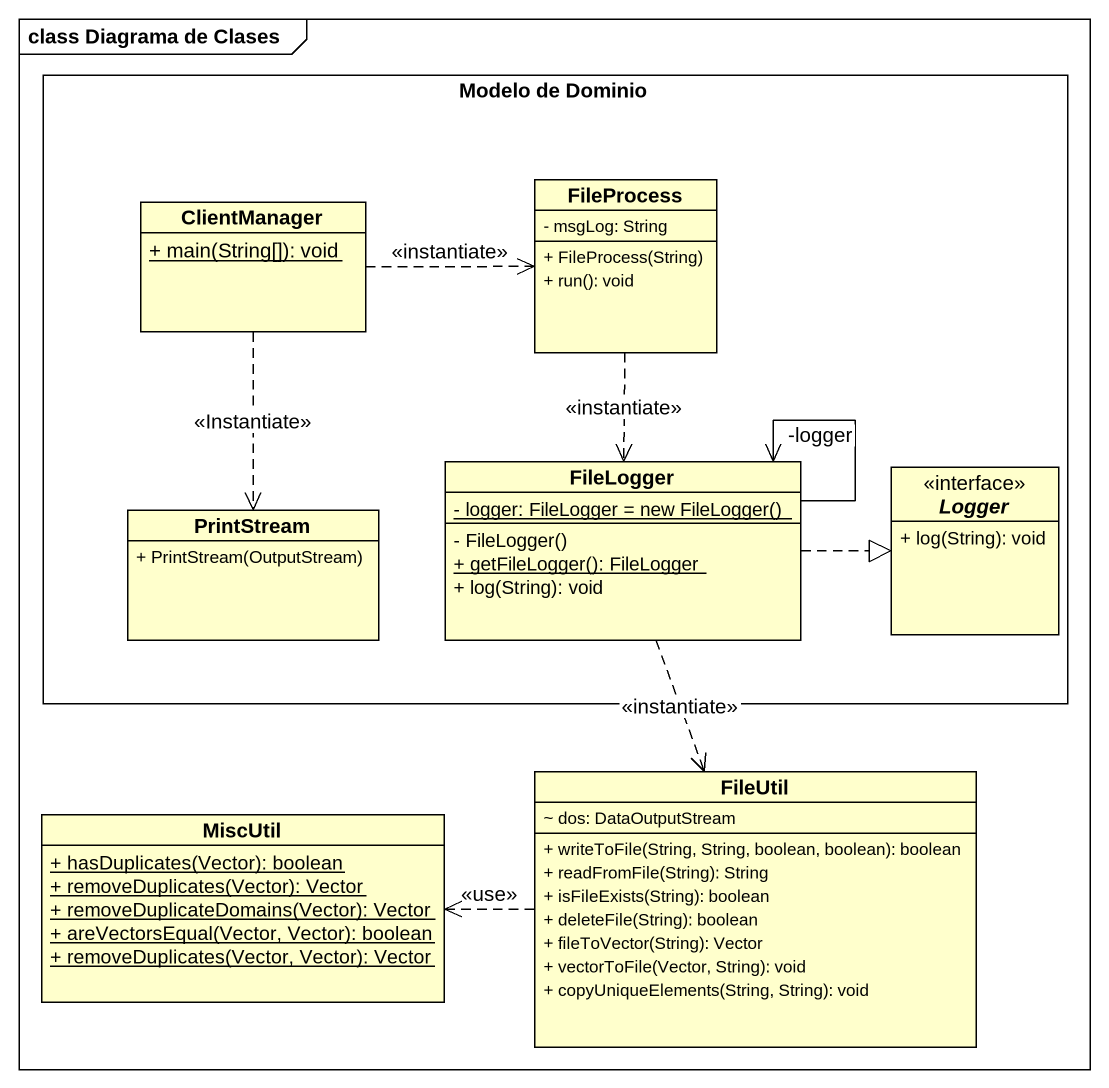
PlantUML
@startuml
mainframe class Diagrama de Clases
hide circle
hide empty members
skinparam classAttributeIconSize 0
rectangle "Modelo de Dominio" as Modelo_de_Dominio {
  class ClientManager {
    {static} + main(String[]): void
  }
  class FileProcess {
    - msgLog: String
    + FileProcess(String)
    + run(): void
  }
  class FileLogger {
    {static} {field} - logger: FileLogger = new FileLogger()
    - FileLogger()
    {static} + getFileLogger(): FileLogger
    + log(String): void
  }
  interface Logger <<interface>> {
    + log(String): void
  }
  class PrintStream {
    + PrintStream(OutputStream)
  }
}
class MiscUtil {
  {static} + hasDuplicates(Vector): boolean
  {static} + removeDuplicates(Vector): Vector
  {static} + removeDuplicateDomains(Vector): Vector
  {static} + areVectorsEqual(Vector, Vector): boolean
  {static} + removeDuplicates(Vector, Vector): Vector
}
class FileUtil {
  ~ dos: DataOutputStream
  + writeToFile(String, String, boolean, boolean): boolean
  + readFromFile(String): String
  + isFileExists(String): boolean
  + deleteFile(String): boolean
  + fileToVector(String): Vector
  + vectorToFile(Vector, String): void
  + copyUniqueElements(String, String): void
}
ClientManager .right.> FileProcess : <<instantiate>>
ClientManager ..> PrintStream : <<Instantiate>>
FileProcess ..> FileLogger : <<instantiate>>
FileLogger --> "-logger" FileLogger
FileLogger .right.|> Logger
FileLogger ..> FileUtil : <<instantiate>>
FileUtil .left.> MiscUtil : <<use>>
@enduml
